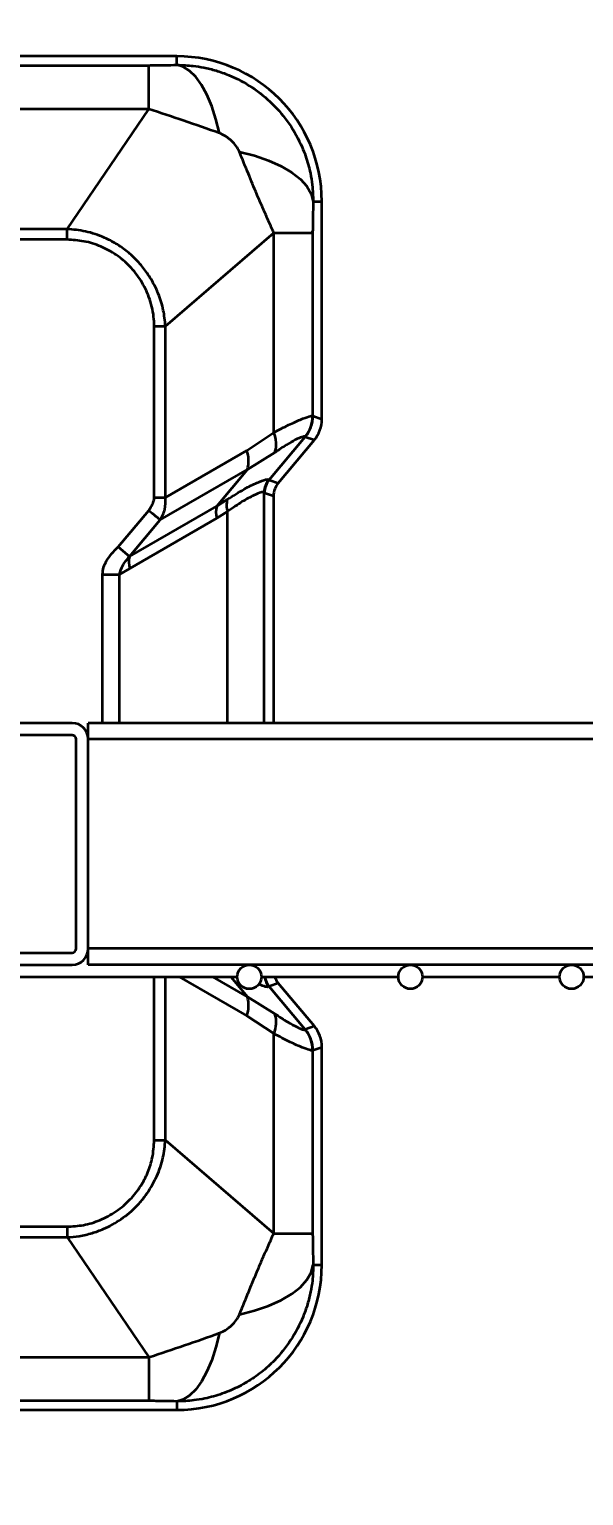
# Model space of a CAD drawing. Header units: millimetres. Extents: x 0 to 420, y 0 to 297.
# Drawn here: x 294.535 to 295.223, y 173.97 to 175.79 of the extents above; entities that cross this region are included whole.
import ezdxf

# ---------------------------------------------------------------- set-up
doc = ezdxf.new("R2010")
doc.units = ezdxf.units.MM
doc.layers.add('尺寸线层', color=150, linetype='Continuous')
doc.styles.add('SLDTEXTSTYLE2', font='TXT', dxfattribs={"width": 0.7})
doc.dimstyles.new('SLDDIMSTYLE0', dxfattribs={"dimtxt": 3.5, "dimasz": 3.302, "dimexe": 0, "dimexo": 0.0625, "dimgap": 0.875, "dimtad": 1, "dimdec": 1, "dimlfac": 100, "dimrnd": 1e-09, "dimzin": 12, "dimdsep": 46, "dimtxsty": 'SLDTEXTSTYLE2', "dimsah": 1, "dimcen": 0.09, "dimadec": 0, "dimazin": 3, "dimtfac": 1, "dimtdec": 3, "dimtofl": 0, "dimtmove": 0, "dimatfit": 3, "dimfxl": 0, "dimfrac": 2, "dimtolj": 1, "dimtzin": 12, "dimarcsym": 0})
doc.dimstyles.new('SLDDIMSTYLE2', dxfattribs={"dimtxt": 0.18, "dimasz": 3.302, "dimexe": 0, "dimexo": 0.0625, "dimgap": 0, "dimtad": 0, "dimtih": 1, "dimtoh": 1, "dimdec": 0, "dimrnd": 1e-09, "dimzin": 0, "dimdsep": 46, "dimtxsty": 'Standard', "dimsah": 1, "dimcen": 0.09, "dimadec": 0, "dimazin": 0, "dimtfac": 3.302, "dimtdec": 0, "dimtofl": 0, "dimtmove": 0, "dimatfit": 3, "dimfxl": 0, "dimfrac": 2, "dimtolj": 1, "dimtzin": 0, "dimarcsym": 0})

# ---------------------------------------------------------------- blocks, each defined once
blk = doc.blocks.new('_D')
at = {"layer": '尺寸线层'}
for p, q in [((291.9431, 202.6412), (364.6876, 202.6412)), ((363.6876, 202.6412), (363.6876, 128.5802)), ((326.1167, 128.5802), (364.6876, 128.5802))]:
    blk.add_line(p, q, dxfattribs=at)
for points in [[(363.6876, 202.6412), (363.1796, 199.3392), (364.1956, 199.3392)], [(363.6876, 128.5802), (364.1956, 131.8822), (363.1796, 131.8822)]]:
    blk.add_solid(points, dxfattribs=at)
at = {"layer": '尺寸线层', "insert": (359.1758, 158.5376), "char_height": 3.5, "attachment_point": 1, "rotation": 90, "style": 'SLDTEXTSTYLE2'}
blk.add_mtext('7406.11', dxfattribs=at)
blk = doc.blocks.new('_D_6')
at = {"layer": '尺寸线层'}
for p, q in [((91.2154, 164.9172), (91.2154, 234.1922)), ((321.3154, 165.1871), (321.3154, 234.1922)), ((321.3154, 233.1922), (91.2154, 233.1922))]:
    blk.add_line(p, q, dxfattribs=at)
for points in [[(91.2154, 233.1922), (94.5174, 232.6842), (94.5174, 233.7002)], [(321.3154, 233.1922), (318.0134, 233.7002), (318.0134, 232.6842)]]:
    blk.add_solid(points, dxfattribs=at)
at = {"layer": '尺寸线层', "insert": (205.1726, 237.704), "char_height": 3.5, "attachment_point": 1, "style": 'SLDTEXTSTYLE2'}
blk.add_mtext('23010', dxfattribs=at)
blk = doc.blocks.new('_D_7')
at = {"layer": '尺寸线层'}
for p, q in [((70.597, 160.4022), (70.597, 246.1922)), ((332.8156, 175.1167), (332.8156, 246.1922)), ((332.8156, 245.1922), (70.597, 245.1922))]:
    blk.add_line(p, q, dxfattribs=at)
for points in [[(70.597, 245.1922), (73.899, 244.6842), (73.899, 245.7002)], [(332.8156, 245.1922), (329.5136, 245.7002), (329.5136, 244.6842)]]:
    blk.add_solid(points, dxfattribs=at)
at = {"layer": '尺寸线层', "insert": (202.8758, 249.704), "char_height": 3.5, "attachment_point": 1, "style": 'SLDTEXTSTYLE2'}
blk.add_mtext('26221.85', dxfattribs=at)

msp = doc.modelspace()

# ---------------------------------------------------------------- linework, layer by layer
at = {"color": 7, "linetype": 'Continuous', "lineweight": 35}
for p, q in [((294.7183, 175.7562), (294.4442, 175.7562)), ((294.7183, 175.7455), (294.7183, 175.7562)), ((294.4483, 175.745), (294.6837, 175.745)), ((294.6837, 175.6907), (294.6837, 175.745)), ((294.6837, 175.6907), (294.4313, 175.6907)), ((294.5822, 175.5418), (294.6837, 175.6907)), ((294.8876, 175.5762), (294.8983, 175.5762)), ((294.8983, 175.3057), (294.8983, 175.5762)), ((294.5822, 175.5418), (294.3757, 175.5418)), ((294.5822, 175.5287), (294.5822, 175.5418)), ((294.7041, 175.4212), (294.8386, 175.5373)), ((294.8386, 175.2891), (294.8386, 175.5373)), ((294.8869, 175.5373), (294.8869, 175.3099)), ((294.5822, 175.5287), (294.3757, 175.5287)), ((294.6902, 175.4212), (294.7041, 175.4212)), ((294.6902, 175.2087), (294.6902, 175.4212)), ((294.7041, 175.2087), (294.7041, 175.4212)), ((294.8872, 175.3098), (294.8869, 175.3099)), ((294.8872, 175.3098), (294.8983, 175.3057)), ((294.8053, 175.2671), (294.8386, 175.2891)), ((294.833, 175.2307), (294.8778, 175.2841)), ((294.8442, 175.2266), (294.889, 175.28)), ((294.8778, 175.2841), (294.8776, 175.2843)), ((294.8778, 175.2841), (294.889, 175.28)), ((294.7041, 175.2087), (294.8053, 175.2671)), ((294.8059, 175.2433), (294.8401, 175.2645)), ((294.6976, 175.1808), (294.8059, 175.2433)), ((294.7678, 175.198), (294.8059, 175.2433)), ((294.8326, 175.231), (294.833, 175.2307)), ((294.833, 175.2307), (294.8442, 175.2266)), ((294.6902, 175.2087), (294.7041, 175.2087)), ((294.7678, 175.198), (294.7809, 175.2062)), ((294.8272, 175.2146), (294.8267, 175.2149)), ((294.8267, 174.9287), (294.8267, 175.2149)), ((294.8272, 175.2146), (294.8383, 175.2106)), ((294.8383, 175.2106), (294.8383, 174.9287)), ((294.6454, 175.1474), (294.6835, 175.1927)), ((294.6596, 175.1355), (294.7678, 175.198)), ((294.7814, 175.1911), (294.7681, 175.1831)), ((294.7814, 174.9287), (294.7814, 175.1911)), ((294.6596, 175.1355), (294.6976, 175.1808)), ((294.7681, 175.1831), (294.6599, 175.1206)), ((294.6454, 175.1474), (294.6596, 175.1355)), ((294.6262, 175.1132), (294.6471, 175.1132)), ((294.6262, 174.9287), (294.6262, 175.1132)), ((294.6599, 175.1206), (294.6471, 175.1132)), ((294.6471, 174.9287), (294.6471, 175.1132)), ((294.5883, 174.9287), (294.4283, 174.9287)), ((294.5883, 174.9137), (294.4283, 174.9137)), ((294.6083, 174.9162), (294.6069, 174.9162)), ((294.6069, 174.9162), (294.6083, 174.9162)), ((309.2083, 174.9287), (294.6083, 174.9287)), ((294.6083, 174.9087), (294.6083, 174.9287)), ((294.5933, 174.6487), (294.5933, 174.9087)), ((294.6083, 174.6487), (294.6083, 174.9087)), ((309.2083, 174.9087), (294.6083, 174.9087)), ((294.6083, 174.6487), (294.6083, 174.9087)), ((294.4283, 174.6437), (294.5883, 174.6437)), ((294.6083, 174.6437), (294.6077, 174.6437)), ((309.2083, 174.6487), (294.6083, 174.6487)), ((294.6083, 174.6287), (294.6083, 174.6487)), ((294.4283, 174.6287), (294.5883, 174.6287)), ((309.2083, 174.6287), (294.6083, 174.6287)), ((294.5083, 174.6137), (294.7933, 174.6137)), ((294.6902, 174.4112), (294.6902, 174.6137)), ((294.7041, 174.4112), (294.7041, 174.6137)), ((294.7214, 174.6137), (294.8053, 174.5652)), ((294.8059, 174.5891), (294.7632, 174.6137)), ((294.7852, 174.6137), (294.8059, 174.5891)), ((294.8233, 174.6137), (294.9933, 174.6137)), ((294.833, 174.6017), (294.8326, 174.6014)), ((294.8442, 174.6057), (294.833, 174.6017)), ((294.8778, 174.5483), (294.833, 174.6017)), ((294.889, 174.5523), (294.8442, 174.6057)), ((295.0233, 174.6137), (295.1933, 174.6137)), ((295.2233, 174.6137), (295.3933, 174.6137)), ((294.8059, 174.5891), (294.8401, 174.5679)), ((294.8386, 174.5433), (294.8053, 174.5652)), ((294.8776, 174.5481), (294.8778, 174.5483)), ((294.889, 174.5523), (294.8778, 174.5483)), ((294.8386, 174.295), (294.8386, 174.5433)), ((294.8872, 174.5226), (294.8869, 174.5225)), ((294.8869, 174.5225), (294.8869, 174.295)), ((294.8872, 174.5226), (294.8983, 174.5266)), ((294.8983, 174.2562), (294.8983, 174.5266)), ((294.6902, 174.4112), (294.7041, 174.4112)), ((294.7041, 174.4112), (294.8386, 174.295)), ((294.3757, 174.3037), (294.5822, 174.3037)), ((294.5822, 174.3037), (294.5822, 174.2905)), ((294.8386, 174.295), (294.8869, 174.295)), ((294.3757, 174.2905), (294.5822, 174.2905)), ((294.5822, 174.2905), (294.6837, 174.1416)), ((294.8876, 174.2562), (294.8983, 174.2562)), ((294.4313, 174.1416), (294.6837, 174.1416)), ((294.6837, 174.1416), (294.6837, 174.0873)), ((294.4442, 174.0762), (294.7183, 174.0762)), ((294.6837, 174.0873), (294.4483, 174.0873)), ((294.7183, 174.0868), (294.7183, 174.0762))]:
    msp.add_line(p, q, dxfattribs=at)
at = {"color": 7, "linetype": 'Continuous', "lineweight": 35, "flags": 128}
for points in [[(294.7714, 175.6607), (294.7669, 175.6783), (294.7616, 175.6943), (294.7556, 175.7086), (294.7489, 175.7208), (294.7417, 175.7307), (294.7341, 175.7382), (294.7263, 175.7432), (294.7183, 175.7455)], [(294.796, 175.6378), (294.8149, 175.6329), (294.8323, 175.6268), (294.8477, 175.6199), (294.8609, 175.6122), (294.8717, 175.6038), (294.8798, 175.5949), (294.8852, 175.5856), (294.8876, 175.5762)], [(294.6835, 175.1927), (294.6857, 175.1908), (294.6879, 175.189), (294.69, 175.1872), (294.692, 175.1856), (294.6938, 175.1841), (294.6953, 175.1828), (294.6966, 175.1817), (294.6976, 175.1808)], [(294.796, 174.1945), (294.8149, 174.1995), (294.8323, 174.2055), (294.8477, 174.2125), (294.8609, 174.2202), (294.8717, 174.2286), (294.8798, 174.2375), (294.8852, 174.2468), (294.8876, 174.2562)], [(294.7714, 174.1717), (294.7669, 174.1541), (294.7616, 174.138), (294.7556, 174.1238), (294.7489, 174.1116), (294.7417, 174.1017), (294.7341, 174.0941), (294.7263, 174.0892), (294.7183, 174.0868)]]:
    msp.add_lwpolyline(points, dxfattribs=at)
at = {"color": 7, "linetype": 'Continuous', "lineweight": 35}
for centre in [(294.8083, 174.6137), (295.0083, 174.6137), (295.2083, 174.6137)]:
    msp.add_circle(centre, 0.015, dxfattribs=at)
for centre, radius, start, end in [((294.7183, 175.5762), 0.18, 360, 90), ((294.8469, 175.31), 0.0401, 320.0076, 359.8731), ((294.8471, 175.3098), 0.0401, 320.0586, 359.9414), ((294.8063, 175.2748), 0.0354, 343.0377, 23.8627), ((294.7673, 175.2544), 0.0401, 343.9657, 18.5164), ((294.8518, 175.2149), 0.025, 139.9679, 179.8339), ((294.8522, 175.2146), 0.025, 140.0586, 179.9414), ((294.804, 175.1995), 0.024, 163.7993, 200.3661), ((294.7919, 175.191), 0.0251, 163.9657, 198.5164), ((294.6837, 175.1286), 0.0251, 163.9657, 198.5164), ((294.5883, 174.9087), 0.02, 0, 90), ((294.5883, 174.9087), 0.005, 0, 90), ((294.5883, 174.6487), 0.02, 270, 0), ((294.5883, 174.6487), 0.005, 270, 0), ((294.8518, 174.6175), 0.025, 188.7641, 220.0266), ((294.8522, 174.6177), 0.025, 189.334, 219.9411), ((294.7673, 174.578), 0.0401, 341.4836, 16.0343), ((294.8063, 174.5576), 0.0354, 336.1372, 16.9623), ((294.8469, 174.5224), 0.0401, 0.1269, 39.9924), ((294.8471, 174.5225), 0.0401, 0.0586, 39.9414), ((294.7183, 174.2562), 0.18, 270, 0)]:
    msp.add_arc(centre, radius, start, end, dxfattribs=at)
for centre, major_axis, start_param, end_param in [((294.8583, 175.3058), (0.0376, -0.0137), 5.934618, 6.631752), ((294.8634, 175.2106), (0.0235, -0.0086), 2.793026, 3.49016), ((294.8634, 174.6218), (0.0235, 0.0086), 3.122637, 3.49016), ((294.8583, 174.5266), (-0.0376, -0.0137), 2.793026, 3.49016)]:
    msp.add_ellipse(centre, major_axis=major_axis, ratio=0.998448, start_param=start_param, end_param=end_param, dxfattribs=at)
for points, knots in [([(294.6837, 175.745), (294.6864, 175.7451), (294.6931, 175.7451), (294.7048, 175.7452), (294.7134, 175.7454), (294.7183, 175.7455)], [0, 0, 0, 0, 0.2265988, 0.561025, 1, 1, 1, 1]), ([(294.7183, 175.7455), (294.7251, 175.7453), (294.7363, 175.7449), (294.7525, 175.7423), (294.7674, 175.7386), (294.7879, 175.7313), (294.8122, 175.7185), (294.8376, 175.6979), (294.8587, 175.6729), (294.8713, 175.6502), (294.8781, 175.6328), (294.8815, 175.6219), (294.8845, 175.6099), (294.887, 175.5947), (294.8874, 175.583), (294.8876, 175.5762)], [0, 0, 0, 0, 0.076443, 0.126237, 0.185346, 0.248673, 0.371897, 0.493418, 0.615548, 0.739261, 0.783292, 0.826338, 0.868398, 0.923222, 1, 1, 1, 1]), ([(294.7714, 175.6607), (294.7564, 175.666), (294.7272, 175.6763), (294.6979, 175.686), (294.6837, 175.6907)], [0, 0, 0, 0, 0.513929, 1, 1, 1, 1]), ([(294.796, 175.6378), (294.7948, 175.6401), (294.7923, 175.6451), (294.7862, 175.6515), (294.7793, 175.6571), (294.774, 175.6595), (294.7714, 175.6607)], [0, 0, 0, 0, 0.228464, 0.490672, 0.757738, 1, 1, 1, 1]), ([(294.8386, 175.5373), (294.8366, 175.5418), (294.8326, 175.5509), (294.8269, 175.5636), (294.8219, 175.5751), (294.8154, 175.5902), (294.8067, 175.6114), (294.7997, 175.6287), (294.796, 175.6378)], [0, 0, 0, 0, 0.140816, 0.284488, 0.382285, 0.482496, 0.729213, 1, 1, 1, 1]), ([(294.8876, 175.5762), (294.8874, 175.5672), (294.8872, 175.5561), (294.887, 175.5432), (294.8869, 175.5393), (294.8869, 175.5379), (294.8869, 175.5373)], [0, 0, 0, 0, 0.712288, 0.891315, 0.960245, 1, 1, 1, 1]), ([(294.7041, 175.4212), (294.7035, 175.4278), (294.7021, 175.4416), (294.6964, 175.4599), (294.6886, 175.4765), (294.6796, 175.4905), (294.6689, 175.503), (294.6567, 175.5142), (294.6434, 175.5236), (294.6261, 175.5326), (294.6058, 175.5396), (294.5898, 175.5411), (294.5822, 175.5418)], [0, 0, 0, 0, 0.105818, 0.221247, 0.303726, 0.397637, 0.486458, 0.56599, 0.660847, 0.744444, 0.877991, 1, 1, 1, 1]), ([(294.8386, 175.5373), (294.8454, 175.5373), (294.8589, 175.5373), (294.8736, 175.5373), (294.8838, 175.5373), (294.8859, 175.5373), (294.8869, 175.5373)], [0, 0, 0, 0, 0.247804, 0.5, 0.752196, 1, 1, 1, 1]), ([(294.8867, 175.5373), (294.8867, 175.5374), (294.8868, 175.5375), (294.8869, 175.5382), (294.8869, 175.539), (294.8869, 175.5395)], [0, 0, 0, 0, 0.207126, 0.438229, 1, 1, 1, 1]), ([(294.6902, 175.4212), (294.6901, 175.4252), (294.6898, 175.4333), (294.6876, 175.4454), (294.683, 175.4606), (294.6745, 175.478), (294.6606, 175.4957), (294.6437, 175.5102), (294.6243, 175.5207), (294.6036, 175.5274), (294.5892, 175.5282), (294.5822, 175.5287)], [0, 0, 0, 0, 0.070722, 0.143758, 0.21913, 0.352151, 0.485358, 0.616819, 0.745052, 0.874872, 1, 1, 1, 1]), ([(294.8386, 175.2891), (294.845, 175.2925), (294.8576, 175.2992), (294.8725, 175.3058), (294.8834, 175.3099), (294.8858, 175.3099), (294.8869, 175.3099)], [0, 0, 0, 0, 0.245129, 0.480308, 0.739086, 1, 1, 1, 1]), ([(294.8776, 175.2843), (294.8766, 175.2843), (294.8747, 175.2844), (294.8662, 175.2806), (294.8547, 175.2743), (294.8451, 175.2678), (294.8401, 175.2645)], [0, 0, 0, 0, 0.267138, 0.52122, 0.755952, 1, 1, 1, 1]), ([(294.7809, 175.2062), (294.7881, 175.2108), (294.8022, 175.2196), (294.8184, 175.2275), (294.8293, 175.2316), (294.8315, 175.2312), (294.8326, 175.231)], [0, 0, 0, 0, 0.264309, 0.514931, 0.766931, 1, 1, 1, 1]), ([(294.6835, 175.1927), (294.6853, 175.1952), (294.6879, 175.1989), (294.6899, 175.2045), (294.6901, 175.2073), (294.6902, 175.2087)], [0, 0, 0, 0, 0.51551, 0.767405, 1, 1, 1, 1]), ([(294.6976, 175.1808), (294.6999, 175.185), (294.7046, 175.1936), (294.7043, 175.2036), (294.7041, 175.2087)], [0, 0, 0, 0, 0.492397, 1, 1, 1, 1]), ([(294.8267, 175.2149), (294.8257, 175.2152), (294.8237, 175.2156), (294.8141, 175.2117), (294.8, 175.2042), (294.7877, 175.1956), (294.7814, 175.1911)], [0, 0, 0, 0, 0.24021, 0.485805, 0.736712, 1, 1, 1, 1]), ([(294.6262, 175.1132), (294.6264, 175.116), (294.627, 175.122), (294.6329, 175.1343), (294.6402, 175.142), (294.6454, 175.1474)], [0, 0, 0, 0, 0.211639, 0.442849, 1, 1, 1, 1]), ([(294.6471, 175.1132), (294.6482, 175.117), (294.6508, 175.1253), (294.6565, 175.1319), (294.6596, 175.1355)], [0, 0, 0, 0, 0.4627258, 1, 1, 1, 1]), ([(294.8326, 174.6014), (294.8317, 174.6011), (294.83, 174.6006), (294.8232, 174.6033), (294.8199, 174.6046)], [0, 0, 0, 0, 0.517969, 1, 1, 1, 1]), ([(294.8401, 174.5679), (294.8456, 174.5643), (294.8561, 174.5572), (294.8675, 174.5512), (294.8751, 174.5479), (294.8768, 174.548), (294.8776, 174.5481)], [0, 0, 0, 0, 0.270175, 0.525289, 0.759332, 1, 1, 1, 1]), ([(294.8869, 174.5225), (294.8859, 174.5224), (294.8839, 174.5224), (294.8741, 174.5259), (294.8594, 174.5322), (294.8457, 174.5395), (294.8386, 174.5433)], [0, 0, 0, 0, 0.239453, 0.47313, 0.728792, 1, 1, 1, 1]), ([(294.5822, 174.3037), (294.589, 174.3041), (294.6028, 174.3049), (294.6236, 174.3114), (294.6401, 174.3202), (294.6523, 174.3295), (294.663, 174.3397), (294.6737, 174.3533), (294.6827, 174.3709), (294.6889, 174.3901), (294.6898, 174.4038), (294.6902, 174.4112)], [0, 0, 0, 0, 0.120461, 0.246403, 0.382818, 0.450919, 0.519058, 0.644752, 0.756806, 0.869265, 1, 1, 1, 1]), ([(294.5822, 174.2905), (294.5872, 174.2909), (294.5977, 174.2917), (294.6128, 174.2953), (294.6305, 174.3017), (294.6499, 174.3124), (294.6668, 174.3268), (294.6788, 174.341), (294.6871, 174.3534), (294.6952, 174.3693), (294.7018, 174.3885), (294.7034, 174.4039), (294.7041, 174.4112)], [0, 0, 0, 0, 0.080728, 0.166845, 0.247263, 0.380655, 0.517772, 0.598864, 0.677745, 0.754478, 0.883127, 1, 1, 1, 1]), ([(294.796, 174.1945), (294.7986, 174.2009), (294.8036, 174.2133), (294.8111, 174.2317), (294.818, 174.2481), (294.8246, 174.2636), (294.8315, 174.279), (294.8361, 174.2895), (294.8386, 174.295)], [0, 0, 0, 0, 0.191169, 0.37068, 0.538766, 0.672129, 0.825955, 1, 1, 1, 1]), ([(294.8869, 174.2929), (294.8869, 174.2934), (294.8869, 174.2942), (294.8868, 174.2949), (294.8867, 174.295), (294.8867, 174.2951)], [0, 0, 0, 0, 0.56153, 0.792581, 1, 1, 1, 1]), ([(294.8869, 174.295), (294.8869, 174.2946), (294.887, 174.291), (294.8871, 174.2776), (294.8874, 174.2654), (294.8876, 174.2562)], [0, 0, 0, 0, 0.030601, 0.265216, 1, 1, 1, 1]), ([(294.8876, 174.2562), (294.8874, 174.2496), (294.8871, 174.2384), (294.8844, 174.2222), (294.8807, 174.2071), (294.8734, 174.1866), (294.8606, 174.1623), (294.8423, 174.1396), (294.8235, 174.1227), (294.8054, 174.1103), (294.7889, 174.1019), (294.7749, 174.0964), (294.764, 174.0929), (294.7522, 174.0901), (294.737, 174.0875), (294.7254, 174.0871), (294.7183, 174.0868)], [0, 0, 0, 0, 0.073966, 0.126209, 0.185583, 0.248629, 0.372147, 0.493376, 0.574928, 0.656955, 0.739459, 0.783742, 0.826761, 0.868517, 0.920624, 1, 1, 1, 1]), ([(294.7714, 174.1717), (294.774, 174.1728), (294.7793, 174.1752), (294.7862, 174.1809), (294.7923, 174.1873), (294.7948, 174.1922), (294.796, 174.1945)], [0, 0, 0, 0, 0.2422942, 0.5093656, 0.7715671, 1, 1, 1, 1]), ([(294.6837, 174.1416), (294.6984, 174.1465), (294.7277, 174.1562), (294.7569, 174.1666), (294.7714, 174.1717)], [0, 0, 0, 0, 0.502691, 1, 1, 1, 1]), ([(294.7183, 174.0868), (294.7136, 174.0869), (294.7051, 174.0871), (294.6935, 174.0873), (294.6866, 174.0873), (294.6837, 174.0873)], [0, 0, 0, 0, 0.426106, 0.75777, 1, 1, 1, 1])]:
    msp.add_open_spline(points, degree=3, knots=knots, dxfattribs=at)

# ---------------------------------------------------------------- dimensions: what is measured, and where the dimension line sits
at = {"layer": '尺寸线层'}
for base, p1, p2, angle, picture, middle in [((70.597, 245.1922), (332.8156, 175.1167), (70.597, 160.4022), 0, '_D_7', (209.0129, 245.1922)), ((91.2154, 233.1922), (321.3154, 165.1871), (91.2154, 164.9172), 0, '_D_6', (209.0129, 233.1922)), ((363.6876, 128.5802), (291.9431, 202.6412), (326.1167, 128.5802), 90, '_D', (363.6876, 163.9067))]:
    dim = msp.add_linear_dim(base=base, p1=p1, p2=p2, angle=angle, dimstyle='SLDDIMSTYLE0', dxfattribs=at)
    dim.commit()
    dim.dimension.update_dxf_attribs({"geometry": picture, "text_midpoint": middle, "dimtype": 160})

# ---------------------------------------------------------------- leaders
msp.add_leader([(282.987, 163.0988), (295.7585, 207.7449)], dimstyle='SLDDIMSTYLE2', dxfattribs=at)

doc.saveas('drawing.dxf')
